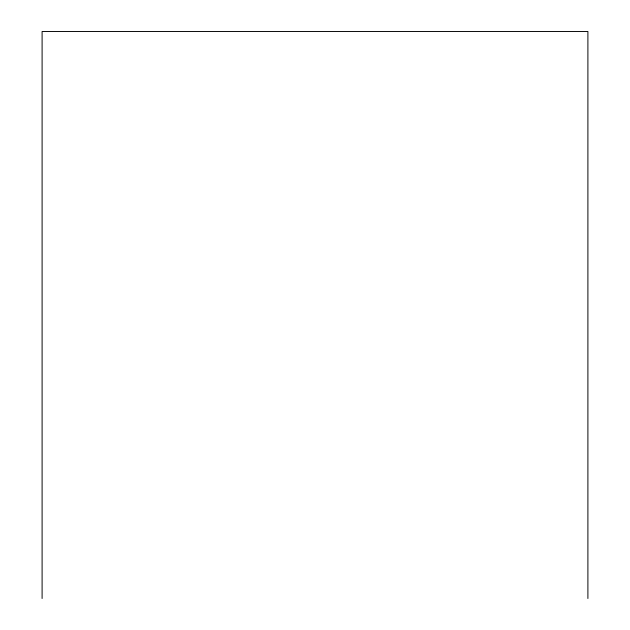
<?xml version="1.0" encoding="UTF-8"?>
<svg xmlns="http://www.w3.org/2000/svg" width="630" height="630" viewBox="0 0 630 630"><rect width="100%" height="100%" fill="white"/><g stroke="black" fill="none" stroke-linecap="round" stroke-linejoin="round"><path stroke-width="0.94" d="M587.9 598.5L587.9 31.5L42.1 31.5L42.1 598.5"/></g></svg>
